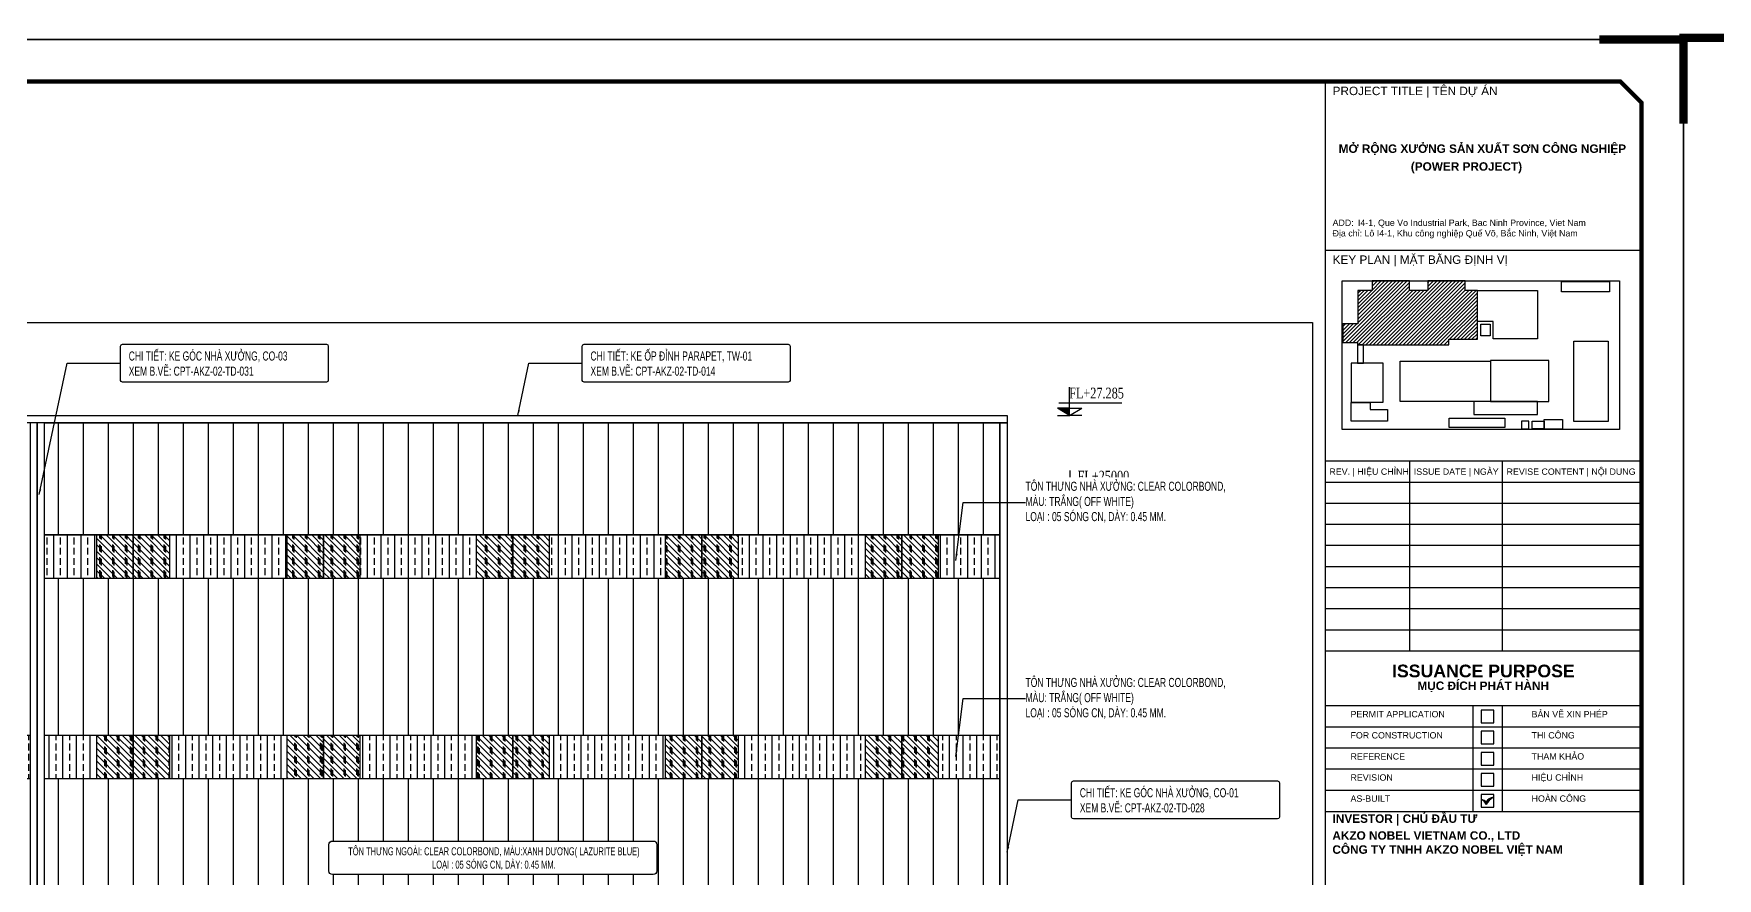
# Model space of a CAD drawing. Header units: inches. Extents: x 340055 to 349452, y -34649 to -30845.
# Drawn here: x 346480.1 to 346943, y -31992.6 to -31760.4 of the extents above; entities that cross this region are included whole.
import ezdxf

# ---------------------------------------------------------------- set-up
doc = ezdxf.new("R2010")
doc.units = ezdxf.units.IN
doc.header["$MEASUREMENT"] = 0
for name, color, linetype in [('250', 250, 'Continuous'), ('3', 3, 'Continuous'), ('AZNB-BN-TL-A- X- POWDER ELEVATION X W$0$TL-Roof', 60, 'Continuous'), ('flashing', 6, 'Continuous'), ('NET IN', 3, 'Continuous'), ('ROOFING', 4, 'Continuous')]:
    doc.layers.add(name, color=color, linetype=linetype)
for name, color, linetype, lineweight in [('TL-TIILE BLOCK A2$0$TL-TITLE BLOCK - TEXT @ 1', 7, 'Continuous', 25), ('TL-TIILE BLOCK A2$0$TL-TITLE BLOCK 1', 7, 'Continuous', 50), ('TL-TIILE BLOCK A2$0$TL-TITLE BLOCK 2', 7, 'Continuous', 25), ('TL-TITLE BLOCK - TEXT', 7, 'Continuous', 25)]:
    doc.layers.add(name, color=color, linetype=linetype, lineweight=lineweight)
doc.styles.add('ST1', font='times.ttf', dxfattribs={"width": 0.7})
doc.styles.add('ST1H', font='vnshxh.shx', dxfattribs={"width": 0.7})
doc.styles.add('TL-TIILE BLOCK A2$0$MEP-TEXT T.BLOCK 1', font='arial.ttf', dxfattribs={"height": 1.5})
doc.styles.add('TL-TIILE BLOCK A2$0$MEP-TEXT T.BLOCK 2', font='arial.ttf')
doc.styles.add('TL-TIILE BLOCK A2$0$MEP-TEXT T.BLOCK 3', font='arial.ttf', dxfattribs={"height": 3})
doc.styles.add('vntimeh.shx', font='vntimeh.shx', dxfattribs={"width": 0.8, "bigfont": 'bigfont.shx'})
doc.dimstyles.new('100', dxfattribs={"dimtxt": 3, "dimasz": 1.5, "dimexe": 1, "dimexo": 0, "dimgap": 1, "dimtad": 1, "dimdec": 0, "dimlfac": 100, "dimzin": 0, "dimdsep": 46, "dimtxsty": 'ST1', "dimblk": 'OBLIQUE', "dimcen": 1, "dimdle": 1, "dimclrd": 8, "dimclre": 8, "dimclrt": 3, "dimadec": 0, "dimazin": 0, "dimtfac": 1, "dimtdec": 0, "dimtix": 1, "dimtmove": 1, "dimatfit": 3, "dimfxl": 0, "dimtolj": 1, "dimtzin": 0, "dimlwd": -1, "dimlwe": -1, "dimarcsym": 0})
doc.dimstyles.new('3', dxfattribs={"dimtxt": 3.5, "dimasz": 1.8, "dimexe": 1, "dimexo": 0, "dimgap": 1, "dimtad": 1, "dimdec": 0, "dimlfac": 3, "dimzin": 0, "dimdsep": 46, "dimtxsty": 'ST1H', "dimblk": 'OBLIQUE', "dimcen": 1, "dimdle": 1, "dimclrd": 8, "dimclre": 8, "dimclrt": 3, "dimadec": 0, "dimazin": 0, "dimtfac": 1, "dimtdec": 0, "dimtix": 1, "dimtofl": 0, "dimtmove": 1, "dimatfit": 3, "dimfxl": 0, "dimtolj": 1, "dimtzin": 0, "dimlwd": -1, "dimlwe": -1, "dimarcsym": 0})
pattern_1 = [(90, (6889.388461147202, 2046.995276068759), (-6.875, 1.332267629550188e-15), [])]
pattern_2 = [(135, (6889.388461147202, 3803.194402880152), (-0.8838834764831844, -0.8838834764831843), []), (270, (6889.388461147202, 3804.078286356635), (3.5355339, -2.220446049250313e-16), [1.76776696, -1.76776696]), (270, (6889.167490278081, 3804.299257225756), (3.5355339, -2.220446049250313e-16), [1.76776696, -1.76776696]), (270, (6888.946519408961, 3804.520228094877), (3.5355339, -2.220446049250313e-16), [1.76776696, -1.76776696])]
pattern_3 = [(90, (-339491.8633511671, 33957.23064803366), (-3.75, 6.661338147750939e-16), []), (90, (-339489.9883511703, 33959.10564803052), (-3.75, 6.661338147750939e-16), [1.875, -0.9375])]
pattern_4 = [(135, (0, 0), (-0.8838834764831844, -0.8838834764831843), []), (270, (5.551115123125783e-17, 0.8838834764831844), (3.5355339, -2.220446049250313e-16), [1.76776696, -1.76776696]), (270, (-0.220970869120796, 1.104854345603981), (3.5355339, -2.220446049250313e-16), [1.76776696, -1.76776696]), (270, (-0.4419417382415921, 1.325825214724777), (3.5355339, -2.220446049250313e-16), [1.76776696, -1.76776696])]

# ---------------------------------------------------------------- blocks, each defined once
blk = doc.blocks.new('cos')
at = {"color": 8}
for p, q in [((0, -3.638e-12), (0, 7.823783655652018)), ((0, 1.988615369999024), (-3.387532140011899, 1.988615369999024)), ((0, -3.638e-12), (-3.387532140011899, 1.988615369999024)), ((-3, 3.488615369999024), (14.51668894264718, 3.488615369999024)), ((0, 1.988615369999024), (3.387532140011899, 1.988615369999024)), ((0, -3.638e-12), (3.387532140011899, 1.988615369999024))]:
    blk.add_line(p, q, dxfattribs=at)
at = {"color": 4}
for p in [(-3.387532140011899, -3.638e-12), (3.387532140011899, -3.638e-12)]:
    blk.add_line(p, (0, 0), dxfattribs=at)
at = {"color": 8}
blk.add_solid([(0, -3.638e-12), (-3.387532140011899, 1.988615369999024), (0, 1.988615369999024)], dxfattribs=at)
at = {"layer": '3', "color": 3, "style": 'vntimeh.shx', "width": 0.75}
blk.add_attdef('DSD', (1.319797220785403, 4.728717404534109), '', height=3, dxfattribs=at)
blk = doc.blocks.new('_Oblique')
at = {"color": 0, "linetype": 'ByBlock', "lineweight": -2}
blk.add_line((-0.5, -0.5), (0.5, 0.5), dxfattribs=at)
blk = doc.blocks.new('A$C26E901EB')
at = {"true_color": 0xfa051e}
h = blk.add_hatch(dxfattribs=at)
h.set_pattern_fill('ANSI33', color=1, scale=15, angle=45, style=0)
h.set_pattern_definition(pattern_3)
h.paths.add_polyline_path([(85.70005666150246, 11.99997195664764), (85.70005666150246, -2.805360418278724e-05), (97.85005668207305, -2.805360418278724e-05), (97.85005668213125, 11.99997195664764)])
h.paths.add_polyline_path([(34.77505661407486, 11.99997195664037), (34.77505661413306, -2.805359690682963e-05), (65.70005666150246, -2.805359690682963e-05), (65.70005666156067, 11.99997195663309)])
h.paths.add_polyline_path([(14.77505661413306, -2.805359690682963e-05), (14.77505661413306, 11.99997195664764), (5.659094313159585e-05, 11.99997195664037), (5.659094313159585e-05, -2.805360418278724e-05)])
at = {"true_color": 0x0a3df5}
h = blk.add_hatch(dxfattribs=at)
h.set_pattern_fill('CORK', color=160, scale=10, angle=135, style=0)
h.set_pattern_definition(pattern_4)
h.paths.add_polyline_path([(14.77505661413306, 11.99997195664037), (24.77505661413306, 11.99997195664037), (24.77505661413306, -2.805360418278724e-05), (14.77505661413306, -2.805360418278724e-05)])
h = blk.add_hatch(dxfattribs=at)
h.set_pattern_fill('CORK', color=160, scale=10, angle=135, style=0)
h.set_pattern_definition(pattern_4)
h.paths.add_polyline_path([(24.77505661413306, 11.99997195664037), (34.77505661413306, 11.99997195664037), (34.77505661413306, -2.805360418278724e-05), (24.77505661413306, -2.805360418278724e-05)])
h = blk.add_hatch(dxfattribs=at)
h.set_pattern_fill('CORK', color=160, scale=10, angle=135, style=0)
h.set_pattern_definition(pattern_4)
h.paths.add_polyline_path([(65.70005666156067, 11.99997195664037), (75.70005666156067, 11.99997195664037), (75.70005666156067, -2.805360418278724e-05), (65.70005666156067, -2.805360418278724e-05)])
h = blk.add_hatch(dxfattribs=at)
h.set_pattern_fill('CORK', color=160, scale=10, angle=135, style=0)
h.set_pattern_definition(pattern_4)
h.paths.add_polyline_path([(75.70005666156067, 11.99997195664037), (85.70005666156067, 11.99997195664037), (85.70005666156067, -2.805360418278724e-05), (75.70005666156067, -2.805360418278724e-05)])
at = {"true_color": 0xfa051e}
h = blk.add_hatch(dxfattribs=at)
h.set_pattern_fill('ANSI33', color=1, scale=15, angle=45, style=0)
h.set_pattern_definition(pattern_3)
h.paths.add_polyline_path([(327.5253053859342, -2.805360418278724e-05), (327.525305385876, 11.99997195664037), (292.5502747448045, 11.99997195664037), (292.5502747447463, -2.805359690682963e-05)])
h.paths.add_polyline_path([(347.5253053859342, 11.99997195664037), (347.5253053859342, -2.805360418278724e-05), (364.5004935124307, -2.805360418278724e-05), (364.5004935124307, 11.99997195664037)])
h.paths.add_polyline_path([(240.5502746989368, 11.99997195664764), (240.5502746989368, -2.805361873470247e-05), (272.5502747448045, -2.805361145874485e-05), (272.5502747447463, 11.99997195664764)])
h.paths.add_polyline_path([(188.5502746504499, 11.99997195664764), (188.5502746504499, -2.805361145874485e-05), (220.5502746988786, -2.805361873470247e-05), (220.5502746988786, 11.99997195664764)])
h.paths.add_polyline_path([(136.2001656551729, 11.99997195664037), (136.2001656551147, -2.805361145874485e-05), (168.5502746504499, -2.805361145874485e-05), (168.5502746504499, 11.99997195664037)])
h.paths.add_polyline_path([(116.2001656551147, -2.805360418278724e-05), (116.2001656551147, 11.99997195664037), (101.8500566858565, 11.99997195664037), (101.8500566858565, -2.805360418278724e-05)])
at = {"true_color": 0x0a3df5}
h = blk.add_hatch(dxfattribs=at)
h.set_pattern_fill('CORK', color=160, scale=10, angle=135, style=0)
h.set_pattern_definition(pattern_4)
h.paths.add_polyline_path([(116.2001656551147, 11.99997195664037), (126.2001656551147, 11.99997195664037), (126.2001656551147, -2.805360418278724e-05), (116.2001656551147, -2.805360418278724e-05)])
h = blk.add_hatch(dxfattribs=at)
h.set_pattern_fill('CORK', color=160, scale=10, angle=135, style=0)
h.set_pattern_definition(pattern_4)
h.paths.add_polyline_path([(126.2001656551147, 11.99997195664037), (136.2001656551147, 11.99997195664037), (136.2001656551147, -2.805360418278724e-05), (126.2001656551147, -2.805360418278724e-05)])
h = blk.add_hatch(dxfattribs=at)
h.set_pattern_fill('CORK', color=160, scale=10, angle=135, style=0)
h.set_pattern_definition([(135, (-339907.0193354977, 35713.42977484506), (-0.8838834764831844, -0.8838834764831843), []), (270, (-339907.0193354977, 35714.31365832154), (3.5355339, -2.220446049250313e-16), [1.76776696, -1.76776696]), (270, (-339907.2403063668, 35714.53462919066), (3.5355339, -2.220446049250313e-16), [1.76776696, -1.76776696]), (270, (-339907.4612772359, 35714.75560005978), (3.5355339, -2.220446049250313e-16), [1.76776696, -1.76776696])])
h.paths.add_polyline_path([(168.5502746504499, 11.99997195664037), (178.5502746504499, 11.99997195664037), (178.5502746504499, -2.805360418278724e-05), (168.5502746504499, -2.805360418278724e-05)])
h = blk.add_hatch(dxfattribs=at)
h.set_pattern_fill('CORK', color=160, scale=10, angle=135, style=0)
h.set_pattern_definition([(135, (-339897.0193354977, 35713.42977484506), (-0.8838834764831844, -0.8838834764831843), []), (270, (-339897.0193354977, 35714.31365832154), (3.5355339, -2.220446049250313e-16), [1.76776696, -1.76776696]), (270, (-339897.2403063668, 35714.53462919066), (3.5355339, -2.220446049250313e-16), [1.76776696, -1.76776696]), (270, (-339897.4612772359, 35714.75560005978), (3.5355339, -2.220446049250313e-16), [1.76776696, -1.76776696])])
h.paths.add_polyline_path([(178.5502746504499, 11.99997195664037), (188.5502746504499, 11.99997195664037), (188.5502746504499, -2.805360418278724e-05), (178.5502746504499, -2.805360418278724e-05)])
h = blk.add_hatch(dxfattribs=at)
h.set_pattern_fill('CORK', color=160, scale=10, angle=135, style=0)
h.set_pattern_definition(pattern_4)
h.paths.add_polyline_path([(220.5502746988786, 11.99997195664037), (230.5502746988786, 11.99997195664037), (230.5502746988786, -2.805360418278724e-05), (220.5502746988786, -2.805360418278724e-05)])
h = blk.add_hatch(dxfattribs=at)
h.set_pattern_fill('CORK', color=160, scale=10, angle=135, style=0)
h.set_pattern_definition(pattern_4)
h.paths.add_polyline_path([(230.5502746988786, 11.99997195664037), (240.5502746988786, 11.99997195664037), (240.5502746988786, -2.805360418278724e-05), (230.5502746988786, -2.805360418278724e-05)])
h = blk.add_hatch(dxfattribs=at)
h.set_pattern_fill('CORK', color=160, scale=10, angle=135, style=0)
h.set_pattern_definition(pattern_4)
h.paths.add_polyline_path([(272.5502747448045, 11.99997195664037), (282.5502747448045, 11.99997195664037), (282.5502747448045, -2.805360418278724e-05), (272.5502747448045, -2.805360418278724e-05)])
h = blk.add_hatch(dxfattribs=at)
h.set_pattern_fill('CORK', color=160, scale=10, angle=135, style=0)
h.set_pattern_definition(pattern_4)
h.paths.add_polyline_path([(282.5502747448045, 11.99997195664037), (292.5502747448045, 11.99997195664037), (292.5502747448045, -2.805360418278724e-05), (282.5502747448045, -2.805360418278724e-05)])
h = blk.add_hatch(dxfattribs=at)
h.set_pattern_fill('CORK', color=160, scale=10, angle=135, style=0)
h.set_pattern_definition(pattern_4)
h.paths.add_polyline_path([(327.5253053859342, 11.99997195664037), (337.5253053859342, 11.99997195664037), (337.5253053859342, -2.805360418278724e-05), (327.5253053859342, -2.805360418278724e-05)])
h = blk.add_hatch(dxfattribs=at)
h.set_pattern_fill('CORK', color=160, scale=10, angle=135, style=0)
h.set_pattern_definition(pattern_4)
h.paths.add_polyline_path([(337.5253053859342, 11.99997195664037), (347.5253053859342, 11.99997195664037), (347.5253053859342, -2.805360418278724e-05), (337.5253053859342, -2.805360418278724e-05)])
at = {"color": 1, "true_color": 0xfa051e}
for points in [[(5.659100133925676e-05, 11.99997195664037), (97.85005668213125, 11.99997195664037), (97.85005668213125, -2.805360418278724e-05), (5.659100133925676e-05, -2.805360418278724e-05)], [(101.8500566858565, 11.99997195664037), (364.5004935124307, 11.99997195664037), (364.5004935124307, -2.805360418278724e-05), (101.8500566858565, -2.805360418278724e-05)]]:
    blk.add_lwpolyline(points, close=True, dxfattribs=at)
at = {"color": 160, "true_color": 0x0a3df5}
for points in [[(14.77505661413306, 11.99997195664037), (24.77505661413306, 11.99997195664037), (24.77505661413306, -2.805360418278724e-05), (14.77505661413306, -2.805360418278724e-05)], [(24.77505661413306, 11.99997195664037), (34.77505661413306, 11.99997195664037), (34.77505661413306, -2.805360418278724e-05), (24.77505661413306, -2.805360418278724e-05)], [(65.70005666156067, 11.99997195664037), (75.70005666156067, 11.99997195664037), (75.70005666156067, -2.805360418278724e-05), (65.70005666156067, -2.805360418278724e-05)], [(75.70005666156067, 11.99997195664037), (85.70005666156067, 11.99997195664037), (85.70005666156067, -2.805360418278724e-05), (75.70005666156067, -2.805360418278724e-05)], [(116.2001656551147, 11.99997195664037), (126.2001656551147, 11.99997195664037), (126.2001656551147, -2.805360418278724e-05), (116.2001656551147, -2.805360418278724e-05)], [(126.2001656551147, 11.99997195664037), (136.2001656551147, 11.99997195664037), (136.2001656551147, -2.805360418278724e-05), (126.2001656551147, -2.805360418278724e-05)], [(168.5502746504499, 11.99997195664037), (178.5502746504499, 11.99997195664037), (178.5502746504499, -2.805360418278724e-05), (168.5502746504499, -2.805360418278724e-05)], [(178.5502746504499, 11.99997195664037), (188.5502746504499, 11.99997195664037), (188.5502746504499, -2.805360418278724e-05), (178.5502746504499, -2.805360418278724e-05)], [(220.5502746988786, 11.99997195664037), (230.5502746988786, 11.99997195664037), (230.5502746988786, -2.805360418278724e-05), (220.5502746988786, -2.805360418278724e-05)], [(230.5502746988786, 11.99997195664037), (240.5502746988786, 11.99997195664037), (240.5502746988786, -2.805360418278724e-05), (230.5502746988786, -2.805360418278724e-05)], [(272.5502747448045, 11.99997195664037), (282.5502747448045, 11.99997195664037), (282.5502747448045, -2.805360418278724e-05), (272.5502747448045, -2.805360418278724e-05)], [(282.5502747448045, 11.99997195664037), (292.5502747448045, 11.99997195664037), (292.5502747448045, -2.805360418278724e-05), (282.5502747448045, -2.805360418278724e-05)], [(327.5253053859342, 11.99997195664037), (337.5253053859342, 11.99997195664037), (337.5253053859342, -2.805360418278724e-05), (327.5253053859342, -2.805360418278724e-05)], [(337.5253053859342, 11.99997195664037), (347.5253053859342, 11.99997195664037), (347.5253053859342, -2.805360418278724e-05), (337.5253053859342, -2.805360418278724e-05)]]:
    blk.add_lwpolyline(points, close=True, dxfattribs=at)
blk = doc.blocks.new('kt kien truc 1')
at = {"layer": 'TL-TIILE BLOCK A2$0$TL-TITLE BLOCK 2'}
h = blk.add_hatch(color=256, dxfattribs=at)
edge = h.paths.add_edge_path(flags=0)
edge.add_arc((549.2139918450921, 238.0123342127508), 2.366782411324562, 97.45215675905098, 148.1980778255848, ccw=False)
edge.add_arc((550.6404515332106, 237.0086335589203), 3.77234239109412, 117.3554627199894, 155.6927561452269)
edge.add_arc((545.3434936211415, 238.0292343677957), 1.933709643236496, 15.97547494096757, 63.33892493670959)
edge.add_arc((546.0383090538016, 238.1769748931256), 1.589796122815128, 42.920130800001516, 83.757719073408, ccw=False)
at = {"layer": 'TL-TITLE BLOCK - TEXT', "ltscale": 5}
h = blk.add_hatch(dxfattribs=at)
h.set_pattern_fill('ANSI31', color=252, scale=5)
h.set_pattern_definition([(45, (0.6056589822655951, 1.008431430836026), (-0.4419417382415922, 0.4419417382415922), [])])
h.paths.add_polyline_path([(545.1177861023643, 360.5188746352139), (542.2223066576844, 360.5188746352139), (542.2223066576844, 362.7441854701592), (533.3820605613091, 362.7441854701592), (533.3820605613091, 360.489272985706), (528.9963997413324, 360.489272985706), (528.9963997413324, 362.7441854701592), (520.1529842012496, 362.7441854701592), (520.1529842012496, 360.489272985706), (516.807868826867, 360.489272985706), (516.807868826867, 352.5540765176358), (513.2383765987797, 352.5560307979113), (513.2383765987797, 348.1560257390624), (516.7033966225081, 348.1560257390624), (516.7033984195259, 347.5972761715466), (538.3249932594535, 347.5972761715466), (538.3249932594535, 348.9171593409388), (545.1177861023643, 348.9171593409388)])
at = {"layer": 'Defpoints', "color": 8, "const_width": 2}
for points in [[(0, 400), (0, 420), (20, 420)], [(594, 400), (594, 420), (574, 420)]]:
    blk.add_lwpolyline(points, dxfattribs=at)
at = {"layer": 'Defpoints', "color": 8}
blk.add_lwpolyline([(0, 0), (594, 0), (594, 420), (0, 420)], close=True, dxfattribs=at)
at = {"layer": 'TL-TIILE BLOCK A2$0$TL-TITLE BLOCK 1', "const_width": 1}
blk.add_lwpolyline([(20, 10), (579, 10), (584, 15), (584, 405), (579, 410), (20, 410), (15, 405), (15, 15)], close=True, dxfattribs=at)
at = {"layer": 'TL-TIILE BLOCK A2$0$TL-TITLE BLOCK 2'}
for p, q in [((509, 410), (509, 10)), ((584, 370), (509, 370)), ((584, 320), (509, 320)), ((584, 320), (509, 320)), ((529, 320), (529, 275)), ((551, 320), (551, 275)), ((584, 315), (509, 315)), ((584, 310), (509, 310)), ((584, 305), (509, 305)), ((584, 300), (509, 300)), ((584, 295), (509, 295)), ((584, 290), (509, 290)), ((584, 285), (509, 285)), ((584, 280), (509, 280)), ((584, 275), (509, 275)), ((584, 262), (509, 262)), ((544, 262), (544, 237)), ((551, 262), (551, 237)), ((584, 257), (509, 257)), ((584, 252), (509, 252)), ((584, 247), (509, 247)), ((584, 242), (509, 242)), ((509, 237), (584, 237))]:
    blk.add_line(p, q, dxfattribs=at)
for points in [[(549, 261), (546, 261), (546, 258), (549, 258)], [(549, 256), (546, 256), (546, 253), (549, 253)], [(549, 251), (546, 251), (546, 248), (549, 248)], [(549, 246), (546, 246), (546, 243), (549, 243)], [(549, 241), (546, 241), (546, 238), (549, 238)]]:
    blk.add_lwpolyline(points, close=True, dxfattribs=at)
for centre, radius, start, end in [((546.0383090538016, 238.1769748931256), 1.589796122815128, 42.92013079818864, 83.7577190750383), ((545.3434936211415, 238.0292343677957), 1.933709643236496, 15.975474942857, 63.33892493793503), ((550.6404515332106, 237.0086335589203), 3.77234239109412, 117.3554627231242, 155.6927561454837), ((549.2139918450921, 238.0123342127508), 2.366782411324562, 97.45215675719368, 148.1980778286963)]:
    blk.add_arc(centre, radius, start, end, dxfattribs=at)
at = {"layer": 'TL-TITLE BLOCK - TEXT'}
for points in [[(513.0843749086725, 362.7441854701592), (578.8247749086495, 362.7441854701592), (578.8247749086495, 327.5695950043512), (513.0843749086725, 327.5695950043512)], [(565.0197749086492, 362.5901854701592), (576.4597749086479, 362.5901854701592), (576.4597749086479, 360.1701854701591), (565.0197749086492, 360.1701854701591)], [(545.9193340437341, 352.4767265426361), (548.1417643045697, 352.4767265426361), (548.1417643045697, 349.709275947921), (545.9193340437341, 349.709275947921)], [(518.1422005906679, 347.597173416777), (516.7033938057248, 347.597173416777), (516.7033938057248, 343.2695654701594), (518.1422005906679, 343.2695654701594)], [(567.9435752685094, 348.4325254701591), (576.1077749086489, 348.4325254701591), (576.1077749086489, 329.4465254701593), (567.9435752685094, 329.4465254701593)], [(526.7742643045694, 343.7691515726769), (548.2183425899239, 343.7691515726769), (548.2183425899239, 334.1771854262329), (526.7742643045694, 334.1771854262329)], [(548.2175679407246, 334.1771854262329), (562.0211425900561, 334.1771854262329), (562.0211425900561, 343.8571738350647), (548.2175679407246, 343.8571738350647)], [(522.740003228113, 343.2695654701594), (515.200189953488, 343.2695654701594), (515.200189953488, 334.0295654701595), (522.740003228113, 334.0295654701595)], [(544.2583425900357, 331.0971854701579), (559.3833309549555, 331.0971854701579), (559.3833309549555, 334.1771854701587), (544.2583425900357, 334.1771854701587)], [(538.3955244535391, 330.1801447864741), (551.595524453538, 330.1801447864741), (551.595524453538, 327.9801447864742), (538.3955244535391, 327.9801447864742)], [(557.3258380792267, 329.4927254701596), (555.557225030585, 329.4927254701596), (555.557225030585, 327.7241124215179), (557.3258380792267, 327.7241124215179)], [(558.0677521888811, 329.4927254701596), (560.9277521888798, 329.4927254701596), (560.9277521888798, 327.6858654701596), (558.0677521888811, 327.6858654701596)], [(560.9277521888798, 329.8858654701592), (565.3277521888795, 329.8858654701592), (565.3277521888795, 327.5978654701591), (560.9277521888798, 327.5978654701591)]]:
    blk.add_lwpolyline(points, close=True, dxfattribs=at)
for points in [[(545.1177861023643, 360.5188746352139), (542.2223066576844, 360.5188746352139), (542.2223066576844, 362.7441854701592), (533.3820605613091, 362.7441854701592), (533.3820605613091, 360.489272985706), (528.9963997413324, 360.489272985706), (528.9963997413324, 362.7441854701592), (520.1529842012496, 362.7441854701592), (520.1529842012496, 360.489272985706), (516.807868826867, 360.489272985706), (516.807868826867, 352.5540765176358), (513.2383765987797, 352.5560307979113), (513.2383765987797, 348.1560257390624), (516.7033966225081, 348.1560257390624), (516.7033984195259, 347.5972761715466), (538.3249932594535, 347.5972761715466), (538.3249932594535, 348.9171593409388), (545.1177861023643, 348.9171593409388), (545.1177861023643, 360.5188746352139)], [(545.1177861023643, 360.5188746352139), (559.3417941812022, 360.5188746352139), (559.3417941812022, 349.0275254910659), (548.8609472751341, 349.0275254910659), (548.8609472751341, 353.1412935113785), (545.1177861023643, 353.1412935113785), (545.1177861023643, 360.5188746352139)], [(515.1896699635508, 333.9601523785545), (519.6860387102242, 333.9601523785545), (519.6792643045683, 332.2911254701596), (523.7696699635508, 332.2924454701592), (523.7696699635508, 329.4927254701556), (515.1896699635508, 329.4927254701556), (515.1896699635508, 333.9601523785545), (515.1896699635508, 333.9601523785545)]]:
    blk.add_lwpolyline(points, dxfattribs=at)
at = {"layer": 'TL-TIILE BLOCK A2$0$TL-TITLE BLOCK - TEXT @ 1', "attachment_point": 1}
for s, width, heights, insert, char_height, style in [('PROJECT TITLE | TÊN DỰ ÁN', 66.54820784047115, [0], (510.7830321226938, 408.7947269506867), 2, 'TL-TIILE BLOCK A2$0$MEP-TEXT T.BLOCK 2'), ('\\pi0.50923;{\\fArial|b1|i0|c0|p34;MỞ RỘNG XƯỞNG SẢN XUẤT SƠN CÔNG NGHIỆP}', 68.8383701581688, [0], (511.7206365273505, 395.1045713495096), 2, 'TL-TIILE BLOCK A2$0$MEP-TEXT T.BLOCK 3'), ('\\pi0.50924;{\\fArial|b1|i0|c0|p34;(POWER PROJECT)}', 32.16893061262726, [0], (528.8229266895269, 390.8801033829131), 2, 'TL-TIILE BLOCK A2$0$MEP-TEXT T.BLOCK 3'), ('ADD:^II4-1, Que Vo Industrial Park, Bac Ninh Province, Viet Nam ', 66.54820784047115, [0], (510.7830321226938, 377.2947269506867), 1.5, 'TL-TIILE BLOCK A2$0$MEP-TEXT T.BLOCK 1'), ('Địa chỉ: Lô I4-1, Khu công nghiệp Quế Võ, Bắc Ninh, Việt Nam', 66.54820784047115, [0], (510.7830321226938, 374.7947269506867), 1.5, 'TL-TIILE BLOCK A2$0$MEP-TEXT T.BLOCK 1'), ('KEY PLAN | MẶT BẰNG ĐỊNH VỊ', 66.54820784047115, [0], (510.7830321226938, 368.7947269506867), 2, 'TL-TIILE BLOCK A2$0$MEP-TEXT T.BLOCK 2'), ('REV. | HIỆU CHỈNH', 37.61800927431796, [0], (510.0384513858444, 318.2947269506867), 1.5, 'TL-TIILE BLOCK A2$0$MEP-TEXT T.BLOCK 1'), ('ISSUE DATE | NGÀY', 37.61800927431796, [0], (530.0384513858444, 318.2947269506867), 1.5, 'TL-TIILE BLOCK A2$0$MEP-TEXT T.BLOCK 1'), ('REVISE CONTENT | NỘI DUNG', 37.61800927431796, [0], (552.0384513858444, 318.2947269506867), 1.5, 'TL-TIILE BLOCK A2$0$MEP-TEXT T.BLOCK 1'), ('\\pi11.8638;{\\fArial|b1|i0|c0|p34;ISSUANCE PURPOSE}', 66.54820784047115, [0], (513.0139460923456, 271.7947269506867), 3, 'TL-TIILE BLOCK A2$0$MEP-TEXT T.BLOCK 3'), ('\\pi17.8812;{\\fArial|b1|i0|c0|p34;MỤC ĐÍCH PHÁT HÀNH}', 66.54820784047115, [0], (513.0139460923456, 267.7947269506867), 2, 'TL-TIILE BLOCK A2$0$MEP-TEXT T.BLOCK 2'), ('PERMIT APPLICATION ', 44.99455841291456, [0], (515.0384513858444, 260.7947269506867), 1.5, 'TL-TIILE BLOCK A2$0$MEP-TEXT T.BLOCK 1'), ('BẢN VẼ XIN PHÉP', 44.99455841291456, [0], (557.9686990590562, 260.7947269506867), 1.5, 'TL-TIILE BLOCK A2$0$MEP-TEXT T.BLOCK 1'), ('FOR CONSTRUCTION', 44.99455841291456, [0], (515.0384513858444, 255.7947269506867), 1.5, 'TL-TIILE BLOCK A2$0$MEP-TEXT T.BLOCK 1'), ('THI CÔNG', 44.99455841291456, [0], (557.9686990590562, 255.7947269506867), 1.5, 'TL-TIILE BLOCK A2$0$MEP-TEXT T.BLOCK 1'), ('REFERENCE ', 44.99455841291456, [0], (515.0384513858444, 250.7947269506867), 1.5, 'TL-TIILE BLOCK A2$0$MEP-TEXT T.BLOCK 1'), ('THAM KHẢO', 44.99455841291456, [0], (557.9686990590562, 250.7947269506867), 1.5, 'TL-TIILE BLOCK A2$0$MEP-TEXT T.BLOCK 1'), ('REVISION', 44.99455841291456, [1.552182810368349], (515.0384513858444, 245.7947269506867), 1.5, 'TL-TIILE BLOCK A2$0$MEP-TEXT T.BLOCK 1'), ('HIỆU CHỈNH', 44.99455841291456, [1.552182810368349], (557.9686990590562, 245.7947269506867), 1.5, 'TL-TIILE BLOCK A2$0$MEP-TEXT T.BLOCK 1'), ('AS-BUILT ', 44.99455841291456, [0], (515.0384513858444, 240.7947269506867), 1.5, 'TL-TIILE BLOCK A2$0$MEP-TEXT T.BLOCK 1'), ('HOÀN CÔNG', 44.99455841291456, [0], (557.9686990590562, 240.7947269506867), 1.5, 'TL-TIILE BLOCK A2$0$MEP-TEXT T.BLOCK 1'), ('{\\fArial|b1|i0|c0|p34;INVESTOR | CHỦ ĐẦU TƯ}', 66.54820784047115, [0], (510.7830321226938, 236.2947269506867), 2, 'TL-TIILE BLOCK A2$0$MEP-TEXT T.BLOCK 2'), ('\\pi5.64586;{\\fArial|b1|i0|c0|p34;AKZO NOBEL VIETNAM CO., LTD\\PCÔNG TY TNHH AKZO NOBEL VIỆT NAM}', 66.54820784047115, [0], (505.0884846016852, 232.2947269506867), 2, 'TL-TIILE BLOCK A2$0$MEP-TEXT T.BLOCK 2')]:
    blk.add_mtext_dynamic_manual_height_columns(s, width=width, gutter_width=15, heights=heights, dxfattribs=dict(at, insert=insert, char_height=char_height, style=style))

msp = doc.modelspace()

# ---------------------------------------------------------------- hatches: boundary and pattern name
at = {"true_color": 0xfa051e}
h = msp.add_hatch(dxfattribs=at)
h.set_pattern_fill('ANSI33', color=1, scale=15, angle=45, style=0)
h.set_pattern_definition([(90, (6889.388461147202, 2046.995276068759), (-3.75, 6.661338147750939e-16), []), (90, (6891.263461144056, 2048.870276065613), (-3.75, 6.661338147750939e-16), [1.875, -0.9375])])
h.paths.add_polyline_path([(346708.7771177003, -31910.23540001851), (346708.7771177002, -31898.23540000826), (346673.8020870591, -31898.23540000826), (346673.8020870591, -31910.2354000185)])
h.paths.add_polyline_path([(346728.7771177003, -31898.23540000826), (346728.7771177003, -31910.23540001851), (346745.7523058268, -31910.23540001851), (346745.7523058268, -31898.23540000826)])
h.paths.add_polyline_path([(346621.8020870133, -31898.23540000826), (346621.8020870133, -31910.23540001852), (346653.8020870591, -31910.23540001852), (346653.8020870591, -31898.23540000826)])
h.paths.add_polyline_path([(346569.8020869648, -31898.23540000826), (346569.8020869648, -31910.23540001852), (346601.8020870132, -31910.23540001852), (346601.8020870132, -31898.23540000826)])
h.paths.add_polyline_path([(346517.4519779695, -31898.23540000826), (346517.4519779694, -31910.23540001852), (346549.8020869648, -31910.23540001852), (346549.8020869648, -31898.23540000826)])
h.paths.add_polyline_path([(346497.4519779694, -31910.23540001851), (346497.4519779694, -31898.23540000826), (346483.1018690002, -31898.23540000826), (346483.1018690002, -31910.23540001851)])
at = {"true_color": 0x0a3df5}
h = msp.add_hatch(dxfattribs=at)
h.set_pattern_fill('CORK', color=160, scale=10, angle=135, style=0)
h.set_pattern_definition(pattern_2)
h.paths.add_polyline_path([(346497.4519779694, -31898.23540000826), (346507.4519779694, -31898.23540000826), (346507.4519779694, -31910.23540001851), (346497.4519779694, -31910.23540001851)])
h = msp.add_hatch(dxfattribs=at)
h.set_pattern_fill('CORK', color=160, scale=10, angle=135, style=0)
h.set_pattern_definition(pattern_2)
h.paths.add_polyline_path([(346507.4519779694, -31898.23540000826), (346517.4519779694, -31898.23540000826), (346517.4519779694, -31910.23540001851), (346507.4519779694, -31910.23540001851)])
h = msp.add_hatch(dxfattribs=at)
h.set_pattern_fill('CORK', color=160, scale=10, angle=135, style=0)
h.set_pattern_definition(pattern_2)
h.paths.add_polyline_path([(346549.8020869648, -31898.23540000826), (346559.8020869648, -31898.23540000826), (346559.8020869648, -31910.23540001851), (346549.8020869648, -31910.23540001851)])
h = msp.add_hatch(dxfattribs=at)
h.set_pattern_fill('CORK', color=160, scale=10, angle=135, style=0)
h.set_pattern_definition(pattern_2)
h.paths.add_polyline_path([(346559.8020869648, -31898.23540000826), (346569.8020869648, -31898.23540000826), (346569.8020869648, -31910.23540001851), (346559.8020869648, -31910.23540001851)])
h = msp.add_hatch(dxfattribs=at)
h.set_pattern_fill('CORK', color=160, scale=10, angle=135, style=0)
h.set_pattern_definition(pattern_2)
h.paths.add_polyline_path([(346601.8020870132, -31898.23540000826), (346611.8020870132, -31898.23540000826), (346611.8020870132, -31910.23540001851), (346601.8020870132, -31910.23540001851)])
h = msp.add_hatch(dxfattribs=at)
h.set_pattern_fill('CORK', color=160, scale=10, angle=135, style=0)
h.set_pattern_definition(pattern_2)
h.paths.add_polyline_path([(346611.8020870132, -31898.23540000826), (346621.8020870132, -31898.23540000826), (346621.8020870132, -31910.23540001851), (346611.8020870132, -31910.23540001851)])
h = msp.add_hatch(dxfattribs=at)
h.set_pattern_fill('CORK', color=160, scale=10, angle=135, style=0)
h.set_pattern_definition(pattern_2)
h.paths.add_polyline_path([(346653.8020870591, -31898.23540000826), (346663.8020870591, -31898.23540000826), (346663.8020870591, -31910.23540001851), (346653.8020870591, -31910.23540001851)])
h = msp.add_hatch(dxfattribs=at)
h.set_pattern_fill('CORK', color=160, scale=10, angle=135, style=0)
h.set_pattern_definition(pattern_2)
h.paths.add_polyline_path([(346663.8020870591, -31898.23540000826), (346673.8020870591, -31898.23540000826), (346673.8020870591, -31910.23540001851), (346663.8020870591, -31910.23540001851)])
h = msp.add_hatch(dxfattribs=at)
h.set_pattern_fill('CORK', color=160, scale=10, angle=135, style=0)
h.set_pattern_definition(pattern_2)
h.paths.add_polyline_path([(346708.7771177003, -31898.23540000826), (346718.7771177003, -31898.23540000826), (346718.7771177003, -31910.23540001851), (346708.7771177003, -31910.23540001851)])
h = msp.add_hatch(dxfattribs=at)
h.set_pattern_fill('CORK', color=160, scale=10, angle=135, style=0)
h.set_pattern_definition(pattern_2)
h.paths.add_polyline_path([(346718.7771177003, -31898.23540000826), (346728.7771177003, -31898.23540000826), (346728.7771177003, -31910.23540001851), (346718.7771177003, -31910.23540001851)])
at = {"layer": 'ROOFING'}
h = msp.add_hatch(dxfattribs=at)
h.set_pattern_fill('ANSI31', color=3, scale=55, angle=45, style=0)
h.set_pattern_definition(pattern_1)
h.paths.add_polyline_path([(346479.1018689965, -31898.23540000826), (346479.1018689965, -31867.38542206864), (346381.2518689053, -31867.38542206864), (346381.2518689053, -31898.23540000826)])
h.paths.add_polyline_path([(346745.7523058268, -31898.23540000826), (346745.7523058268, -31867.38542206864), (346483.1018690002, -31867.38542206864), (346483.1018690002, -31898.23540000826)])
h = msp.add_hatch(dxfattribs=at)
h.set_pattern_fill('ANSI31', color=3, scale=55, angle=45, style=0)
h.set_pattern_definition(pattern_1)
h.paths.add_polyline_path([(346381.2518689053, -31910.23540001851), (346381.2518689053, -31953.23540005949), (346479.1018689965, -31953.23540005949), (346479.1018689965, -31910.23540001851)])
h.paths.add_polyline_path([(346483.1018690002, -31910.23540001851), (346483.1018690002, -31953.23540005949), (346745.7523058268, -31953.23540005949), (346745.7523058268, -31910.23540001851)])
h = msp.add_hatch(dxfattribs=at)
h.set_pattern_fill('ANSI31', color=3, scale=55, angle=45, style=0)
h.set_pattern_definition(pattern_1)
h.paths.add_polyline_path([(346745.7523058268, -32008.23540011071), (346745.7523058268, -31965.23540006973), (346483.1018690002, -31965.23540006973), (346483.1018690002, -32008.23540011071)])
h.paths.add_polyline_path([(346561.2560362385, -31983.3582363007, -0.4142135623730955), (346562.2560362385, -31982.3582363007), (346650.4392579141, -31982.3582363007, -0.4142135623730951), (346651.4392579141, -31983.3582363007), (346651.4392579141, -31990.57741187798, -0.4142135623730951), (346650.4392579141, -31991.57741187798), (346562.2560362385, -31991.57741187798, -0.4142135623730951), (346561.2560362385, -31990.57741187798)], flags=16)
h.paths.add_polyline_path([(346479.1018689965, -32008.23540011071), (346479.1018689965, -31965.23540006973), (346381.2518689053, -31965.23540006973), (346381.2518689053, -32008.23540011071)])
h.paths.add_polyline_path([(346387.7173301235, -31991.70307825883, -0.4142135623730951), (346386.7173301235, -31990.70307825883), (346386.7173301235, -31983.107901308, -0.4142135623730955), (346387.7173301235, -31982.107901308), (346475.9005517991, -31982.107901308, -0.4142135623730951), (346476.9005517991, -31983.107901308), (346476.9005517991, -31990.70307825883, -0.4142135623730951), (346475.9005517991, -31991.70307825883)], flags=16)
h.paths.add_polyline_path([(346381.2518689053, -32020.23540012095), (346381.2518689053, -32063.23540016193), (346479.1018689965, -32063.23540016193), (346479.1018689965, -32020.23540012095)])
h.paths.add_polyline_path([(346745.7523058268, -32063.23540016193), (346745.7523058268, -32020.23540012095), (346483.1018690002, -32020.23540012095), (346483.1018690002, -32063.23540016193)])
h.paths.add_polyline_path([(346562.5924399837, -31991.31612436009), (346650.665773317, -31991.31612436009), (346650.665773317, -31982.46374340772), (346562.5924399837, -31982.46374340772)], flags=8)
h.paths.add_polyline_path([(346388.0537338687, -31991.31612436009), (346476.1270672021, -31991.31612436009), (346476.1270672021, -31982.46374340772), (346388.0537338687, -31982.46374340772)], flags=8)

# ---------------------------------------------------------------- linework, layer by layer
at = {"color": 8}
msp.add_lwpolyline([(346262.3035275815, -31839.84829000339), (346831.6414569236, -31839.84829000339), (346831.6414569236, -32191.42814612029), (346262.3035275815, -32191.42814612029)], close=True, dxfattribs=at)
at = {"color": 240, "true_color": 0xf90627}
for points in [[(346504.4910223433, -31845.79931831193), (346560.6006227142, -31845.79931831193, -0.414213562373095), (346561.1006227142, -31846.29931831193), (346561.1006227143, -31855.73402392522, -0.4142135623744628), (346560.6006227143, -31856.23402392522), (346504.4910223433, -31856.23402392522, -0.414213562373095), (346503.9910223433, -31855.73402392522), (346503.9910223433, -31846.29931831193, -0.4142135623717274)], [(346504.4910223433, -31845.79931831193), (346560.6006227142, -31845.79931831193, -0.414213562373095), (346561.1006227142, -31846.29931831193), (346561.1006227143, -31855.73402392522, -0.4142135623744628), (346560.6006227143, -31856.23402392522), (346504.4910223433, -31856.23402392522, -0.414213562373095), (346503.9910223433, -31855.73402392522), (346503.9910223433, -31846.29931831193, -0.4142135623717274)], [(346765.9556094884, -31965.8399592824), (346822.0652098593, -31965.83995928239, -0.414213562373095), (346822.5652098593, -31966.33995928239), (346822.5652098593, -31975.77466489568, -0.4142135623744628), (346822.0652098593, -31976.27466489568), (346765.9556094884, -31976.27466489568, -0.414213562373095), (346765.4556094884, -31975.77466489568), (346765.4556094884, -31966.3399592824, -0.4142135623717274)], [(346765.9556094884, -31965.8399592824), (346822.0652098593, -31965.83995928239, -0.414213562373095), (346822.5652098593, -31966.33995928239), (346822.5652098593, -31975.77466489568, -0.4142135623744628), (346822.0652098593, -31976.27466489568), (346765.9556094884, -31976.27466489568, -0.414213562373095), (346765.4556094884, -31975.77466489568), (346765.4556094884, -31966.3399592824, -0.4142135623717274)]]:
    msp.add_lwpolyline(points, format="xyb", close=True, dxfattribs=at)
at = {"color": 1, "true_color": 0xfa051e}
for points in [[(346483.1018690002, -31898.23540000826), (346745.7523058268, -31898.23540000826), (346745.7523058268, -31910.23540001851), (346483.1018690002, -31910.23540001851)], [(346483.1018690002, -31953.23540005949), (346745.7523058268, -31953.23540005949), (346745.7523058268, -31965.23540006973), (346483.1018690002, -31965.23540006973)]]:
    msp.add_lwpolyline(points, close=True, dxfattribs=at)
at = {"color": 160, "true_color": 0x0a3df5}
for points in [[(346497.4519779694, -31898.23540000826), (346507.4519779694, -31898.23540000826), (346507.4519779694, -31910.23540001851), (346497.4519779694, -31910.23540001851)], [(346507.4519779694, -31898.23540000826), (346517.4519779694, -31898.23540000826), (346517.4519779694, -31910.23540001851), (346507.4519779694, -31910.23540001851)], [(346549.8020869648, -31898.23540000826), (346559.8020869648, -31898.23540000826), (346559.8020869648, -31910.23540001851), (346549.8020869648, -31910.23540001851)], [(346559.8020869648, -31898.23540000826), (346569.8020869648, -31898.23540000826), (346569.8020869648, -31910.23540001851), (346559.8020869648, -31910.23540001851)], [(346601.8020870132, -31898.23540000826), (346611.8020870132, -31898.23540000826), (346611.8020870132, -31910.23540001851), (346601.8020870132, -31910.23540001851)], [(346611.8020870132, -31898.23540000826), (346621.8020870132, -31898.23540000826), (346621.8020870132, -31910.23540001851), (346611.8020870132, -31910.23540001851)], [(346653.8020870591, -31898.23540000826), (346663.8020870591, -31898.23540000826), (346663.8020870591, -31910.23540001851), (346653.8020870591, -31910.23540001851)], [(346663.8020870591, -31898.23540000826), (346673.8020870591, -31898.23540000826), (346673.8020870591, -31910.23540001851), (346663.8020870591, -31910.23540001851)], [(346708.7771177003, -31898.23540000826), (346718.7771177003, -31898.23540000826), (346718.7771177003, -31910.23540001851), (346708.7771177003, -31910.23540001851)], [(346718.7771177003, -31898.23540000826), (346728.7771177003, -31898.23540000826), (346728.7771177003, -31910.23540001851), (346718.7771177003, -31910.23540001851)]]:
    msp.add_lwpolyline(points, close=True, dxfattribs=at)
at = {"layer": 'AZNB-BN-TL-A- X- POWDER ELEVATION X W$0$TL-Roof', "lineweight": 0, "ltscale": 1e-09}
for p, q in [((346432.8018689533, -31865.38542206969), (346689.8020870858, -31865.38542206969)), ((346434.8018689552, -31865.38542206969), (346687.802087084, -31865.38542206969))]:
    msp.add_line(p, q, dxfattribs=at)
at = {"layer": 'flashing'}
for points in [[(346379.2518689035, -31865.38542206969), (346747.7523058286, -31865.38542206969), (346747.7523058286, -31867.38542206864), (346379.2518689035, -31867.38542206864)], [(346481.1018689983, -31867.38542206864), (346479.1018689965, -31867.38542206864), (346479.1018689965, -32104.73628297238), (346481.1018689983, -32104.73628297238)], [(346483.1018690002, -31867.38542206864), (346481.1018689983, -31867.38542206864), (346481.1018689983, -32104.73628297238), (346483.1018690002, -32104.73628297238)], [(346745.7523058268, -31887.38542205816), (346745.7523058268, -31867.38542206864), (346747.7523058286, -31867.38542206864), (346747.7523058286, -31887.38542205816), (346747.7523058286, -32104.23628297192), (346745.7523058268, -32104.23628297192)]]:
    msp.add_lwpolyline(points, close=True, dxfattribs=at)
at = {"layer": 'NET IN'}
msp.add_lwpolyline([(346933.689963382, -31762.02215064174), (347622.4698301618, -31762.02215064174), (347622.4698301618, -32248.62270448991), (346933.689963382, -32248.62270448991)], close=True, dxfattribs=at)
at = {"layer": 'ROOFING', "color": 3}
msp.add_lwpolyline([(346483.1018690002, -31867.38542206864), (346745.7523058268, -31867.38542206864), (346745.7523058268, -31898.23540000826), (346483.1018690002, -31898.23540000826)], close=True, dxfattribs=at)

# ---------------------------------------------------------------- block references
at = {"color": 8}
msp.add_blockref('A$C26E901EB', (346381.2518123143, -31965.23537201613), dxfattribs=at)
at = {"layer": '250'}
ref = msp.add_blockref('cos', (346764.8930193217, -31865.38542167232), dxfattribs=dict(at, xscale=0.98876953125, yscale=0.98876953125, zscale=0.98876953125))
ref.add_attrib('DSD', 'FL+27.285', (346764.7665571896, -31860.70980998078), dxfattribs={"layer": '3', "color": 3, "height": 2.96630859375, "style": 'vntimeh.shx', "width": 0.75})
ref = msp.add_blockref('cos', (346765.0877200733, -31888.23951258419), dxfattribs=dict(at, xscale=0.98876953125, yscale=0.98876953125, zscale=0.98876953125))
ref.add_attrib('DSD', 'FL+25000', (346767.0800497939, -31883.56390089264), dxfattribs={"layer": '3', "color": 3, "height": 2.96630859375, "style": 'vntimeh.shx', "width": 0.75})
at = {"layer": '3', "xscale": 1.159562065285868, "yscale": 1.159562065285868, "zscale": 1.159562065285868}
msp.add_blockref('kt kien truc 1', (346933.6899873526, -32248.62270448991), dxfattribs=at)

# ---------------------------------------------------------------- leaders
at = {"color": 240, "true_color": 0xf90627}
for points in [[(346481.6333139695, -31887.14951721963), (346489.3043677614, -31851.01667111857), (346503.9910223433, -31851.01667111857)], [(346613.2271953259, -31865.38542206969), (346616.2438444038, -31851.01667111857), (346630.9304989857, -31851.01667111857)], [(346747.7523058286, -31985.42606304015), (346750.7689549066, -31971.05731208904), (346765.4556094884, -31971.05731208904)]]:
    msp.add_leader(points, dimstyle='100', override={"dimgap": 1, "dimtad": 0, "dimfxl": 0.18}, dxfattribs=at)

# ---------------------------------------------------------------- next in the draw order: texts
at = {"color": 1, "true_color": 0xfa051e, "char_height": 2.5, "attachment_point": 4, "style": 'ST1H', "bg_fill": 2}
for insert in [(346752.7806808095, -31889.29021130793), (346752.7806808095, -31943.21258844591)]:
    msp.add_mtext('\\A1;t«n th\xadng nhµ x\xadëng: CLEAR COLORBOND, \\Pmµu: tr¾ng( Off white) \\PLo¹i : 05 sãng cn, dµy: 0.45 mm.', dxfattribs=dict(at, insert=insert))
at = {"layer": '3', "style": 'ST1H', "bg_fill": 2}
for s, insert, char_height, attachment_point in [('\\A1;CHI TIÕT: ke gãc nhµ x\xadëng, co-03\\PXEM b.VÏ: CPT-AKZ-02-TD-031 ', (346506.235050006, -31851.14146813312), 2.5, 4), ('\\A1;CHI TIÕT: KE èP §ØNH PARAPET, TW-01\\PXEM b.VÏ: CPT-AKZ-02-TD-014 ', (346633.1745266484, -31851.14146813312), 2.5, 4), ('\\A1;CHI TIÕT: ke gãc nhµ x\xadëng, co-01\\PXEM b.VÏ: CPT-AKZ-02-TD-028 ', (346767.699637151, -31971.18210910359), 2.5, 4), ('\\A1;t«n TH¦NG ngoµi: CLEAR COLORBOND, mµu:Xanh d\xad¬ng( Lazurite blue)\\PLo¹i : 05 SãNG CN, dµy: 0.45 mm.', (346606.6291066504, -31987.25660055057), 2.2, 5)]:
    msp.add_mtext(s, dxfattribs=dict(at, insert=insert, char_height=char_height, attachment_point=attachment_point))

# ---------------------------------------------------------------- next in the draw order: linework, layer by layer
at = {"color": 240, "true_color": 0xf90627}
for points in [[(346631.4304989857, -31845.79931831193), (346687.5400993566, -31845.79931831193, -0.414213562373095), (346688.0400993566, -31846.29931831193), (346688.0400993567, -31855.73402392522, -0.4142135623744628), (346687.5400993567, -31856.23402392522), (346631.4304989857, -31856.23402392522, -0.414213562373095), (346630.9304989857, -31855.73402392522), (346630.9304989857, -31846.29931831193, -0.4142135623717274)], [(346562.2560362385, -31982.3582363007), (346650.4392579141, -31982.3582363007, -0.414213562373095), (346651.4392579141, -31983.3582363007), (346651.4392579141, -31990.57741187798, -0.414213562373095), (346650.4392579141, -31991.57741187798), (346562.2560362385, -31991.57741187798, -0.414213562373095), (346561.2560362385, -31990.57741187798), (346561.2560362385, -31983.3582363007, -0.4142135623722222)]]:
    msp.add_lwpolyline(points, format="xyb", close=True, dxfattribs=at)
at = {"color": 8}
msp.add_lwpolyline([(346483.1018690002, -31867.38542206864), (346745.7523058268, -31867.38542206864), (346745.7523058268, -32087.54775139663), (346483.1018690002, -32087.54775139663)], close=True, dxfattribs=at)
at = {"layer": 'NET IN'}
msp.add_lwpolyline([(346244.9100966022, -31762.02215064174), (346933.689963382, -31762.02215064174), (346933.689963382, -32248.62270448991), (346244.9100966022, -32248.62270448991)], close=True, dxfattribs=at)

# ---------------------------------------------------------------- next in the draw order: block references
at = {"layer": '3', "xscale": 1.159562065285868, "yscale": 1.159562065285868, "zscale": 1.159562065285868}
msp.add_blockref('kt kien truc 1', (346244.9100966022, -32249.0382180618), dxfattribs=at)

# ---------------------------------------------------------------- next in the draw order: leaders
at = {"color": 9}
for points in [[(346733.5914563793, -31905.23772762485), (346735.6267976536, -31889.29021130793), (346752.7806808095, -31889.29021130793)], [(346733.5914563793, -31959.16010476283), (346735.6267976536, -31943.21258844591), (346752.7806808095, -31943.21258844591)]]:
    msp.add_leader(points, dimstyle='3', override={"dimgap": 1, "dimtad": 0}, dxfattribs=at)

doc.saveas('drawing.dxf')
